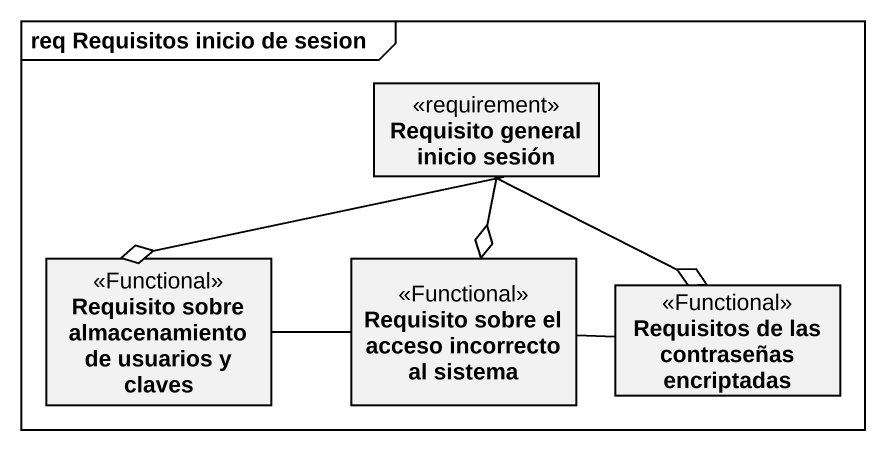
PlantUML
@startuml
mainframe req Requisitos inicio de sesion
hide circle
hide empty members
class "Requisito general inicio sesión" as Requisito_general_inicio <<requirement>>
class "Requisito sobre almacenamiento de usuarios y claves" as Requisito_sobre <<Functional>>
class "Requisito sobre el acceso incorrecto al sistema" as Requisito_sobre_el_acceso <<Functional>>
class "Requisitos de las contraseñas encriptadas" as Requisitos_de_las <<Functional>>
Requisito_general_inicio --o Requisito_sobre
Requisito_general_inicio --o Requisito_sobre_el_acceso
Requisito_general_inicio --o Requisitos_de_las
Requisito_sobre -right- Requisito_sobre_el_acceso
Requisitos_de_las -left- Requisito_sobre_el_acceso
@enduml
